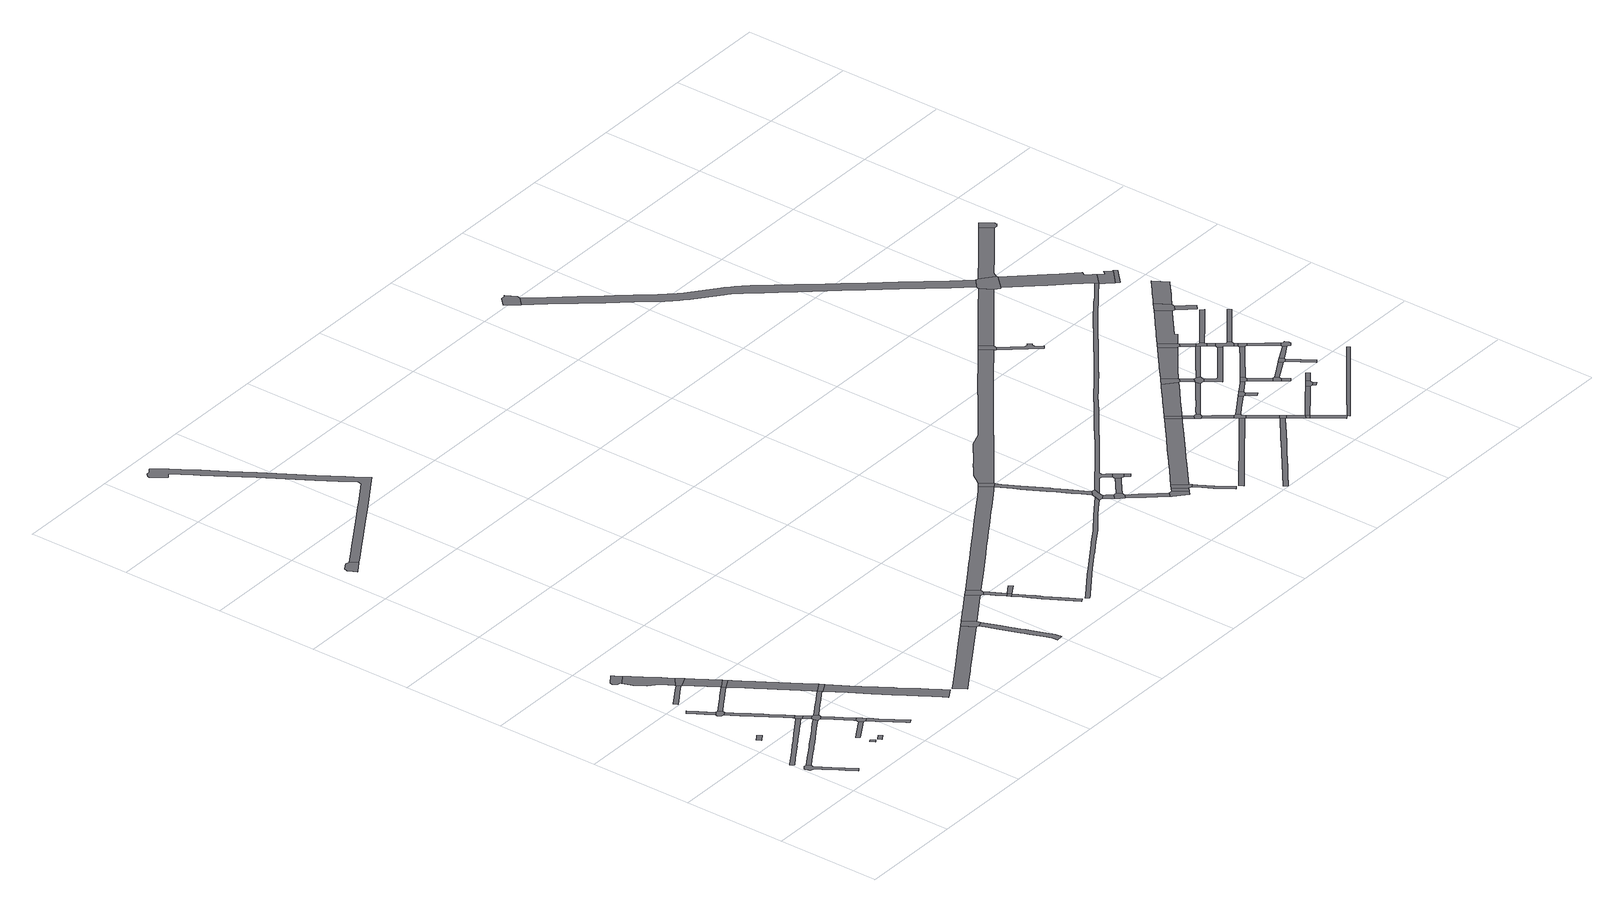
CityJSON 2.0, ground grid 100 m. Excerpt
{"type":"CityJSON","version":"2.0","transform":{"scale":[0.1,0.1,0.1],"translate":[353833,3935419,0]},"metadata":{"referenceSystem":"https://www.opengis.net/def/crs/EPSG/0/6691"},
"CityObjects":{
"road1":{"type":"Road","attributes":{"RoadStructureAttribute.sectionType":"1"},"geometry":[{"type":"MultiSurface","lod":"1","boundaries":[[[0,1,2,3,4,5,6,7,8,9,10,11,12,13,14,15,16,17,18,19,20,21,22,23]]]}]},
"road2":{"type":"Road","attributes":{"RoadStructureAttribute.sectionType":"1"},"geometry":[{"type":"MultiSurface","lod":"1","boundaries":[[[24,25,26,27,28]]]}]},
"road3":{"type":"Road","attributes":{"RoadStructureAttribute.sectionType":"1"},"geometry":[{"type":"MultiSurface","lod":"1","boundaries":[[[29,30,31,32,33,34,35,36,37,38,39,40,41,42,43,44,45,46,47,48,49,50,51,52,53,54,55,56,57,58,59,60,61,62,63,64,65,66,67,68,69,70,71,72]]]}]},
"road4":{"type":"Road","attributes":{"RoadStructureAttribute.sectionType":"1"},"geometry":[{"type":"MultiSurface","lod":"1","boundaries":[[[73,74,75,76,77,78,79,80,81,82,83,84,85,86,87,88,89,90,91,8,7]]]}]},
"road5":{"type":"Road","attributes":{"RoadStructureAttribute.sectionType":"1"},"geometry":[{"type":"MultiSurface","lod":"1","boundaries":[[[92,93,94,95,96,97,98,99,100,101,102]]]}]},
"road6":{"type":"Road","geometry":[{"type":"MultiSurface","lod":"1","boundaries":[[[103,98,97,104,105,106,107,108,109]]]}]},
"road7":{"type":"Road","geometry":[{"type":"MultiSurface","lod":"1","boundaries":[[[110,111,112,113]]]}]},
"road8":{"type":"Road","attributes":{"RoadStructureAttribute.sectionType":"1"},"geometry":[{"type":"MultiSurface","lod":"1","boundaries":[[[114,115,116,117,118,119,120,121,122,123,124,125,126,127,128,129,130,131,132,133,134,135,136,137,107,106]]]}]},
"road9":{"type":"Road","attributes":{"RoadStructureAttribute.sectionType":"1"},"geometry":[{"type":"MultiSurface","lod":"1","boundaries":[[[138,139,140,141]]]}]},
"road10":{"type":"Road","attributes":{"RoadStructureAttribute.sectionType":"1"},"geometry":[{"type":"MultiSurface","lod":"1","boundaries":[[[142,143,144,145,146,147,148,149]]]}]},
"road11":{"type":"Road","attributes":{"RoadStructureAttribute.sectionType":"1"},"geometry":[{"type":"MultiSurface","lod":"1","boundaries":[[[150,151,152,153,154,155,156,157]]]}]},
"road12":{"type":"Road","geometry":[{"type":"MultiSurface","lod":"1","boundaries":[[[158,159,125,124,29,72]]]}]},
"road13":{"type":"Road","geometry":[{"type":"MultiSurface","lod":"1","boundaries":[[[160,161,162,163,164,165,166,167,168,169,170,171]]]}]},
"road14":{"type":"Road","attributes":{"RoadStructureAttribute.sectionType":"1"},"geometry":[{"type":"MultiSurface","lod":"1","boundaries":[[[158,172,173,159]]]}]},
"road15":{"type":"Road","attributes":{"RoadStructureAttribute.sectionType":"1"},"geometry":[{"type":"MultiSurface","lod":"1","boundaries":[[[108,174,175,176,177,178,179,180,181,182,183,184,109]]]}]},
"road16":{"type":"Road","geometry":[{"type":"MultiSurface","lod":"1","boundaries":[[[185,173,172,82,81,186,187,188]]]}]},
"road17":{"type":"Road","attributes":{"RoadStructureAttribute.sectionType":"1"},"geometry":[{"type":"MultiSurface","lod":"1","boundaries":[[[166,189,190,191,192,193,194,195,196,197,198,199,200,201,202,203,204,205,206,207,167]]]}]},
"road18":{"type":"Road","attributes":{"RoadStructureAttribute.sectionType":"1"},"geometry":[{"type":"MultiSurface","lod":"1","boundaries":[[[208,209,210,211,187,186,212,213,214]]]}]},
"road19":{"type":"Road","geometry":[{"type":"MultiSurface","lod":"1","boundaries":[[[215,150,157,216,217,218,219,220,208,214]]]}]},
"road20":{"type":"Road","geometry":[{"type":"MultiSurface","lod":"1","boundaries":[[[196,142,149,221,222,197]]]}]},
"road21":{"type":"Road","attributes":{"RoadStructureAttribute.sectionType":"1"},"geometry":[{"type":"MultiSurface","lod":"1","boundaries":[[[223,224,222,221,225,226,227,179,228]]]}]},
"road22":{"type":"Road","attributes":{"RoadStructureAttribute.sectionType":"1"},"geometry":[{"type":"MultiSurface","lod":"1","boundaries":[[[216,229,230,231,232,233,234,235,236,237,238,217]]]}]},
"road23":{"type":"Road","attributes":{"RoadStructureAttribute.sectionType":"1"},"geometry":[{"type":"MultiSurface","lod":"1","boundaries":[[[239,240,241,185,188,242,243,244]]]}]},
"road24":{"type":"Road","geometry":[{"type":"MultiSurface","lod":"1","boundaries":[[[179,178,245,228]]]}]},
"road25":{"type":"Road","attributes":{"RoadStructureAttribute.sectionType":"1"},"geometry":[{"type":"MultiSurface","lod":"1","boundaries":[[[246,247,248,249,250,251,252,253,254,255,256,245,178,257,258,259,260,261,262,263,264,265,266,239]]]}]},
"road26":{"type":"Road","geometry":[{"type":"MultiSurface","lod":"1","boundaries":[[[267,268,269,246,239,244]]]}]},
"road27":{"type":"Road","attributes":{"RoadStructureAttribute.sectionType":"1"},"geometry":[{"type":"MultiSurface","lod":"1","boundaries":[[[270,271,272,273,274,275,276,277,278,279,280,281,282,283,284,285,286,268,267]]]}]},
"road28":{"type":"Road","geometry":[{"type":"MultiSurface","lod":"1","boundaries":[[[287,288,289,290,291,292,293,294,295,296]]]}]},
"road29":{"type":"Road","attributes":{"RoadStructureAttribute.sectionType":"1"},"geometry":[{"type":"MultiSurface","lod":"1","boundaries":[[[297,298,299,300,301,302,303,304,305,306,307,308,309,310,311,312,313,314,315]]]}]},
"road30":{"type":"Road","attributes":{"RoadStructureAttribute.sectionType":"1"},"geometry":[{"type":"MultiSurface","lod":"1","boundaries":[[[295,316,317,318,319,320,321,322,323,324,325,326,327,328,329,330,331,332,333,334,335,336,337,338,339,340,341,342,343,344,345,346,347,348,349,350,351,352,353,354,355,356,357,358,359,360,361,362,296]]]}]},
"road31":{"type":"Road","geometry":[{"type":"MultiSurface","lod":"1","boundaries":[[[363,364,365,366,297,315]]]}]},
"road32":{"type":"Road","attributes":{"RoadStructureAttribute.sectionType":"1"},"geometry":[{"type":"MultiSurface","lod":"1","boundaries":[[[367,368,369,370,371,372,373,374,375,364,363,376,377,378,379,380,381,382,383]]]}]},
"road33":{"type":"Road","attributes":{"RoadStructureAttribute.sectionType":"1"},"geometry":[{"type":"MultiSurface","lod":"1","boundaries":[[[384,385,386,387,366,365,388,389,390,391]]]}]},
"road34":{"type":"Road","geometry":[{"type":"MultiSurface","lod":"1","boundaries":[[[392,391,390,393,394,395,396]]]}]},
"road35":{"type":"Road","attributes":{"RoadStructureAttribute.sectionType":"1"},"geometry":[{"type":"MultiSurface","lod":"1","boundaries":[[[393,397,398,399,400,401,394]]]}]},
"road36":{"type":"Road","geometry":[{"type":"MultiSurface","lod":"1","boundaries":[[[402,403,400,399]]]}]},
"road37":{"type":"Road","attributes":{"RoadStructureAttribute.sectionType":"1"},"geometry":[{"type":"MultiSurface","lod":"1","boundaries":[[[404,405,406,407,408,409,410,411,412,413,414,415,403,402,416,417,418,419,420,421,422,423,424,425,426,427]]]}]},
"road38":{"type":"Road","geometry":[{"type":"MultiSurface","lod":"1","boundaries":[[[428,429,400,403]]]}]},
"road39":{"type":"Road","attributes":{"RoadStructureAttribute.sectionType":"1"},"geometry":[{"type":"MultiSurface","lod":"1","boundaries":[[[430,431,432,433,434,435,436,437,438,439,440,441,442,443,396,395,444,445,446,447,448,449,450,451,452,453,454,455,456,457,458,459]]]}]},
"road40":{"type":"Road","attributes":{"RoadStructureAttribute.sectionType":"1"},"geometry":[{"type":"MultiSurface","lod":"1","boundaries":[[[460,461,462,463,464,465,466,467,468,469,470,471,472,473,474,475,476,477,478,479,480,481,482,483,484,485,486,487,488]]]}]},
"road41":{"type":"Road","geometry":[{"type":"MultiSurface","lod":"1","boundaries":[[[489,430,459,490,491,492]]]}]},
"road42":{"type":"Road","attributes":{"RoadStructureAttribute.sectionType":"1"},"geometry":[{"type":"MultiSurface","lod":"1","boundaries":[[[493,494,495,496,497,498,499,500,501,502,503,504,505,506,507,508,509,510,511,512,513,514,515,490,459]]]}]},
"road43":{"type":"Road","geometry":[{"type":"MultiSurface","lod":"1","boundaries":[[[516,517,518,519,505,504,460,488]]]}]},
"road44":{"type":"Road","attributes":{"RoadStructureAttribute.sectionType":"1"},"geometry":[{"type":"MultiSurface","lod":"1","boundaries":[[[520,521,522,523,517,516,524,525,526,527,528]]]}]},
"road45":{"type":"Road","geometry":[{"type":"MultiSurface","lod":"1","boundaries":[[[527,529,530,531,532,533,534,528]]]}]},
"road46":{"type":"Road","attributes":{"RoadStructureAttribute.sectionType":"1"},"geometry":[{"type":"MultiSurface","lod":"1","boundaries":[[[535,536,537,538,539,532,531,540,541,542]]]}]},
"road47":{"type":"Road","attributes":{"RoadStructureAttribute.sectionType":"1"},"geometry":[{"type":"MultiSurface","lod":"1","boundaries":[[[543,544,545,546,547,548,534,533]]]}]},
"road48":{"type":"Road","geometry":[{"type":"MultiSurface","lod":"1","boundaries":[[[549,550,551,552,535,542]]]}]},
"road49":{"type":"Road","attributes":{"RoadStructureAttribute.sectionType":"1"},"geometry":[{"type":"MultiSurface","lod":"1","boundaries":[[[552,551,553,554]]]}]},
"road50":{"type":"Road","geometry":[{"type":"MultiSurface","lod":"1","boundaries":[[[545,555,556,557,558,559,560,546]]]}]},
"road51":{"type":"Road","geometry":[{"type":"MultiSurface","lod":"1","boundaries":[[[561,562,554,553,563,564,565]]]}]},
"road52":{"type":"Road","attributes":{"RoadStructureAttribute.sectionType":"1"},"geometry":[{"type":"MultiSurface","lod":"1","boundaries":[[[556,566,567,568,569,557]]]}]},
"road53":{"type":"Road","attributes":{"RoadStructureAttribute.sectionType":"1"},"geometry":[{"type":"MultiSurface","lod":"1","boundaries":[[[564,570,571,572,573,574,575,565]]]}]},
"road54":{"type":"Road","attributes":{"RoadStructureAttribute.sectionType":"1"},"geometry":[{"type":"MultiSurface","lod":"1","boundaries":[[[576,577,578,579,580,581,582,583,584,585,586,587,588,589,590,591,592,593,594,595,596,597,598,599,600,601,602,603,604,605,606,607,608,609,489,492]]]}]},
"road55":{"type":"Road","attributes":{"RoadStructureAttribute.sectionType":"1"},"geometry":[{"type":"MultiSurface","lod":"1","boundaries":[[[610,611,612,613,614,615,616,617,618,619,620,562,561,621,622,623,624,625,626]]]}]},
"road56":{"type":"Road","attributes":{"RoadStructureAttribute.sectionType":"1"},"geometry":[{"type":"MultiSurface","lod":"1","boundaries":[[[627,628,629,630,631,632,633,634,635,636,637,638]]]}]},
"road57":{"type":"Road","geometry":[{"type":"MultiSurface","lod":"1","boundaries":[[[639,640,641,642,643,644,645,646,647,648,649,650,651]]]}]},
"road58":{"type":"Road","attributes":{"RoadStructureAttribute.sectionType":"1"},"geometry":[{"type":"MultiSurface","lod":"1","boundaries":[[[652,653,654,655,656,657,658,659,660,661,662,663,664,665]]]}]},
"road59":{"type":"Road","geometry":[{"type":"MultiSurface","lod":"1","boundaries":[[[666,610,626,667,668]]]}]},
"road60":{"type":"Road","attributes":{"RoadStructureAttribute.sectionType":"1"},"geometry":[{"type":"MultiSurface","lod":"1","boundaries":[[[669,670,671,672,673,667,626]]]}]},
"road61":{"type":"Road","geometry":[{"type":"MultiSurface","lod":"1","boundaries":[[[674,671,670,675,676,677]]]}]},
"road62":{"type":"Road","attributes":{"RoadStructureAttribute.sectionType":"1"},"geometry":[{"type":"MultiSurface","lod":"1","boundaries":[[[678,679,680,681,676,675,682,683,684,685]]]}]},
"road63":{"type":"Road","attributes":{"RoadStructureAttribute.sectionType":"1"},"geometry":[{"type":"MultiSurface","lod":"1","boundaries":[[[518,686,687,688,689,690,691,692,693,694,695,560,559,696,697,698,699,700,701,702,703,704,705,706,707,708,709,710,711,712,713,714,715,716,717,718,719,720,721,722,723,724,725,726,727,728,729,730,731,732,733,734,735,736,737,738,739,740,741,742,743,744,745,746,747,748,749,750,751,752,753,754,755,756,757,758,759,760,761,762,519]]]}]},
"road64":{"type":"Road","geometry":[{"type":"MultiSurface","lod":"1","boundaries":[[[763,764,685,684,765,766,633,632,767,768,769,770]]]}]},
"road65":{"type":"Road","attributes":{"RoadStructureAttribute.sectionType":"1"},"geometry":[{"type":"MultiSurface","lod":"1","boundaries":[[[667,771,772,773,774,775,776,777,778,779,780,781,782,783,668]]]}]},
"road66":{"type":"Road","attributes":{"RoadStructureAttribute.sectionType":"1"},"geometry":[{"type":"MultiSurface","lod":"1","boundaries":[[[767,784,785,786,787,788,768]]]}]},
"road67":{"type":"Road","geometry":[{"type":"MultiSurface","lod":"1","boundaries":[[[789,787,786,660,659,790]]]}]},
"road68":{"type":"Road","attributes":{"RoadStructureAttribute.sectionType":"1"},"geometry":[{"type":"MultiSurface","lod":"1","boundaries":[[[791,792,793,794,795,796,797,798,799,800,674,677]]]}]},
"road69":{"type":"Road","attributes":{"RoadStructureAttribute.sectionType":"1"},"geometry":[{"type":"MultiSurface","lod":"1","boundaries":[[[801,802,803,804,805,806,807,808,809,810,763,770]]]}]},
"road70":{"type":"Road","attributes":{"RoadStructureAttribute.sectionType":"1"},"geometry":[{"type":"MultiSurface","lod":"1","boundaries":[[[811,812,813,814,815,816,817,818,819,820,789,790]]]}]},
"road71":{"type":"Road","geometry":[{"type":"MultiSurface","lod":"1","boundaries":[[[815,821,822,816]]]}]},
"road72":{"type":"Road","geometry":[{"type":"MultiSurface","lod":"1","boundaries":[[[823,593,592,824,825,826]]]}]},
"road73":{"type":"Road","attributes":{"RoadStructureAttribute.sectionType":"1"},"geometry":[{"type":"MultiSurface","lod":"1","boundaries":[[[827,828,829,830,831,822,821,832,833,834,835,836]]]}]},
"road74":{"type":"Road","geometry":[{"type":"MultiSurface","lod":"1","boundaries":[[[776,837,838,839,840,841,842,777]]]}]},
"road75":{"type":"Road","geometry":[{"type":"MultiSurface","lod":"1","boundaries":[[[843,844,845,846,808,807]]]}]},
"road76":{"type":"Road","geometry":[{"type":"MultiSurface","lod":"1","boundaries":[[[847,848,849,850,851,852,853,854,825,824]]]}]},
"road77":{"type":"Road","attributes":{"RoadStructureAttribute.sectionType":"1"},"geometry":[{"type":"MultiSurface","lod":"1","boundaries":[[[855,856,857,858,859,860,861,862,863,864,865,866,867,868,869,870,871,872,873,874,875,876,877,878,879,880,881,882,883,884,885,886,887,888,889,890,891,892,893,894,895,896,897,898,899,900,901,902,903,904,905,906,907,908,909,910,911,912,913,914,915,916,917,918,919,920,921,922,923,924,925,926,927,928,929,930,639,651]]]}]},
"road78":{"type":"Road","attributes":{"RoadStructureAttribute.sectionType":"1"},"geometry":[{"type":"MultiSurface","lod":"1","boundaries":[[[843,931,932,844]]]}]},
"road79":{"type":"Road","attributes":{"RoadStructureAttribute.sectionType":"1"},"geometry":[{"type":"MultiSurface","lod":"1","boundaries":[[[933,934,838,837,935,936,937]]]}]},
"road80":{"type":"Road","geometry":[{"type":"MultiSurface","lod":"1","boundaries":[[[936,938,797,796,939,940,941,942,937]]]}]},
"road81":{"type":"Road","attributes":{"RoadStructureAttribute.sectionType":"1"},"geometry":[{"type":"MultiSurface","lod":"1","boundaries":[[[943,816,822,944,945,946,947,948,949]]]}]},
"road82":{"type":"Road","attributes":{"RoadStructureAttribute.sectionType":"1"},"geometry":[{"type":"MultiSurface","lod":"1","boundaries":[[[950,951,846,845,952,953,954,955]]]}]},
"road83":{"type":"Road","geometry":[{"type":"MultiSurface","lod":"1","boundaries":[[[956,957,958,959,960,961,950,955]]]}]},
"road84":{"type":"Road","attributes":{"RoadStructureAttribute.sectionType":"1"},"geometry":[{"type":"MultiSurface","lod":"1","boundaries":[[[962,963,964,965,966,967,968,840,839,969,970,971,972]]]}]},
"road85":{"type":"Road","attributes":{"RoadStructureAttribute.sectionType":"1"},"geometry":[{"type":"MultiSurface","lod":"1","boundaries":[[[973,974,958,957,975]]]}]},
"road86":{"type":"Road","geometry":[{"type":"MultiSurface","lod":"1","boundaries":[[[976,977,978,979,980,973,975]]]}]},
"road87":{"type":"Road","attributes":{"RoadStructureAttribute.sectionType":"1"},"geometry":[{"type":"MultiSurface","lod":"1","boundaries":[[[981,982,983,984,940,939,985,986,987,988,989]]]}]},
"road88":{"type":"Road","attributes":{"RoadStructureAttribute.sectionType":"1"},"geometry":[{"type":"MultiSurface","lod":"1","boundaries":[[[990,942,941,991,992,993,994,995]]]}]},
"road89":{"type":"Road","attributes":{"RoadStructureAttribute.sectionType":"1"},"geometry":[{"type":"MultiSurface","lod":"1","boundaries":[[[996,997,978,977]]]}]},
"road90":{"type":"Road","geometry":[{"type":"MultiSurface","lod":"1","boundaries":[[[948,998,999,1000,1001,1002,1003,949]]]}]},
"road91":{"type":"Road","attributes":{"RoadStructureAttribute.sectionType":"1"},"geometry":[{"type":"MultiSurface","lod":"1","boundaries":[[[1004,1005,1006,1007,823,826,1008,1009,1010,1011,1012]]]}]},
"road92":{"type":"Road","geometry":[{"type":"MultiSurface","lod":"1","boundaries":[[[1013,1014,999,998]]]}]},
"road93":{"type":"Road","attributes":{"RoadStructureAttribute.sectionType":"1"},"geometry":[{"type":"MultiSurface","lod":"1","boundaries":[[[1001,1015,1016,1002]]]}]},
"road94":{"type":"Road","attributes":{"RoadStructureAttribute.sectionType":"1"},"geometry":[{"type":"MultiSurface","lod":"1","boundaries":[[[1017,1018,1019,1020,980,979]]]}]},
"road95":{"type":"Road","attributes":{"RoadStructureAttribute.sectionType":"1"},"geometry":[{"type":"MultiSurface","lod":"1","boundaries":[[[1021,1022,1023,1024,960,959,1025,1026,1027,1028,1029,1030]]]}]},
"road96":{"type":"Road","geometry":[{"type":"MultiSurface","lod":"1","boundaries":[[[1031,1032,1033,1034,962,972,1035,1036]]]}]},
"road97":{"type":"Road","attributes":{"RoadStructureAttribute.sectionType":"1"},"geometry":[{"type":"MultiSurface","lod":"1","boundaries":[[[1037,1038,1039,1040,827,1041,1042,1043,1044,1045,1046,1047,1048,1049]]]}]},
"road98":{"type":"Road","attributes":{"RoadStructureAttribute.sectionType":"1"},"geometry":[{"type":"MultiSurface","lod":"1","boundaries":[[[1050,1051,1052,1031,1036,1053,1054,995]]]}]},
"road99":{"type":"Road","geometry":[{"type":"MultiSurface","lod":"1","boundaries":[[[1055,1056,1057,1058,1059,1050,995,994,1060,1061]]]}]},
"road100":{"type":"Road","geometry":[{"type":"MultiSurface","lod":"1","boundaries":[[[1018,1062,1063,1064,1065,1066,1019]]]}]},
"road101":{"type":"Road","attributes":{"RoadStructureAttribute.sectionType":"1"},"geometry":[{"type":"MultiSurface","lod":"1","boundaries":[[[1067,1068,1055,1061,1069,1070]]]}]},
"road102":{"type":"Road","attributes":{"RoadStructureAttribute.sectionType":"1"},"geometry":[{"type":"MultiSurface","lod":"1","boundaries":[[[1071,1072,1073,1063,1062]]]}]},
"road103":{"type":"Road","geometry":[{"type":"MultiSurface","lod":"1","boundaries":[[[1074,1075,1076,1077,1078,1079,1080,1081,1082,1067,1070,989,988,1083,1084,1085,1086]]]}]},
"road104":{"type":"Road","attributes":{"RoadStructureAttribute.sectionType":"1"},"geometry":[{"type":"MultiSurface","lod":"1","boundaries":[[[1087,1088,1074,1086]]]}]},
"road105":{"type":"Road","geometry":[{"type":"MultiSurface","lod":"1","boundaries":[[[1089,1090,1091,1088,1087,1030,1029,1092,1093,1094,1095]]]}]},
"road106":{"type":"Road","attributes":{"RoadStructureAttribute.sectionType":"1"},"geometry":[{"type":"MultiSurface","lod":"1","boundaries":[[[1096,1065,1064,1097,1098]]]}]},
"road107":{"type":"Road","attributes":{"RoadStructureAttribute.sectionType":"1"},"geometry":[{"type":"MultiSurface","lod":"1","boundaries":[[[1032,1099,1100,1101,1102,1103,1104,1105,1106,1107,1108,1109,1110,1033]]]}]},
"road108":{"type":"Road","attributes":{"RoadStructureAttribute.sectionType":"1"},"geometry":[{"type":"MultiSurface","lod":"1","boundaries":[[[1111,1112,1113,1095,1094,1114,1115,1116]]]}]},
"road109":{"type":"Road","geometry":[{"type":"MultiSurface","lod":"1","boundaries":[[[1117,1118,1119,1120,1121,1122,1123,1124,1111,1116,1125,1126,1096,1098]]]}]},
"road110":{"type":"Road","geometry":[{"type":"MultiSurface","lod":"1","boundaries":[[[1011,1127,1128,1129,1130,1131,1132,891,890,1012]]]}]},
"road111":{"type":"Road","attributes":{"RoadStructureAttribute.sectionType":"1"},"geometry":[{"type":"MultiSurface","lod":"1","boundaries":[[[1133,1134,1135,1136,1137,1057,1056]]]}]},
"road112":{"type":"Road","attributes":{"RoadStructureAttribute.sectionType":"1"},"geometry":[{"type":"MultiSurface","lod":"1","boundaries":[[[1075,1138,1139,1140,1141,1142,1143,1144,1145,1076]]]}]},
"road113":{"type":"Road","geometry":[{"type":"MultiSurface","lod":"1","boundaries":[[[1146,1147,1106,1105,1148,1149,1150,1151]]]}]},
"road114":{"type":"Road","attributes":{"RoadStructureAttribute.sectionType":"1"},"geometry":[{"type":"MultiSurface","lod":"1","boundaries":[[[1152,1153,1154,1155,1156,1157,1158,1129,1128,1159,1160,1161,1162,728,727,1163]]]}]},
"road115":{"type":"Road","attributes":{"RoadStructureAttribute.sectionType":"1"},"geometry":[{"type":"MultiSurface","lod":"1","boundaries":[[[1164,1165,1166,1167,1168,1150,1149,1169,1170,1171]]]}]},
"road116":{"type":"Road","attributes":{"RoadStructureAttribute.sectionType":"1"},"geometry":[{"type":"MultiSurface","lod":"1","boundaries":[[[1172,1173,1174,1175,1176,1177,1146,1151,1178,1179,1180,1181,1182,1183,1184,1185]]]}]},
"road117":{"type":"Road","attributes":{"RoadStructureAttribute.sectionType":"1"},"geometry":[{"type":"MultiSurface","lod":"1","boundaries":[[[1186,1187,1188,1189,1190,1191,1132,1131,1192,1193,1194,1195,1196,1197,1198,1199]]]}]},
"road118":{"type":"Road","geometry":[{"type":"MultiSurface","lod":"1","boundaries":[[[1200,1201,1202,1163,727,1203,1204,1205,1206]]]}]},
"road119":{"type":"Road","geometry":[{"type":"MultiSurface","lod":"1","boundaries":[[[1207,1206,1205,1208,1209]]]}]},
"road120":{"type":"Road","geometry":[{"type":"MultiSurface","lod":"1","boundaries":[[[1210,1211,1212,1213,1214,1215,1186,1199]]]}]}
},
"vertices":[
[250,277,0],[224,315,0],[186,373,0],[166,403,0],[140,443,0],[102,501,0],[104,501,0],[110,531,0],[84,562,0],[83,561,0],[60,566,0],[29,543,0],[30,542,0],[29,533,0],[27,525,0],[40,486,0],[70,480,0],[71,481,0],[114,416,0],[122,403,0],[194,295,0],[224,249,0],[285,157,0],[316,178,0],
[233,1147,0],[208,1185,0],[180,1166,0],[145,1142,0],[169,1104,0],
[614,1080,0],[564,1047,0],[506,1009,0],[501,1005,0],[420,952,0],[415,949,0],[334,895,0],[327,891,0],[322,887,0],[271,854,0],[270,853,0],[266,851,0],[256,844,0],[251,841,0],[190,801,0],[183,796,0],[178,793,0],[98,740,0],[93,737,0],[19,688,0],[15,685,0],[4,678,0],[29,647,0],[31,648,0],[36,652,0],[107,698,0],[112,701,0],[193,755,0],[198,758,0],[206,763,0],[273,807,0],[278,811,0],[310,832,0],[333,847,0],[359,864,0],[364,867,0],[442,918,0],[447,922,0],[476,941,0],[500,957,0],[523,972,0],[528,975,0],[582,1011,0],[636,1046,0],
[123,540,0],[265,631,0],[266,632,0],[331,674,0],[363,695,0],[410,725,0],[482,772,0],[601,850,0],[711,920,0],[695,958,0],[636,920,0],[579,883,0],[553,866,0],[430,786,0],[363,743,0],[332,722,0],[248,668,0],[245,666,0],[223,652,0],
[116,1871,0],[121,1862,0],[164,1797,0],[169,1790,0],[201,1740,0],[252,1661,0],[285,1684,0],[205,1808,0],[198,1819,0],[177,1851,0],[149,1893,0],
[287,1683,0],[248,1641,0],[270,1607,0],[290,1603,0],[325,1621,0],[327,1644,0],[304,1677,0],
[736,380,0],[711,364,0],[737,322,0],[762,339,0],
[300,1588,0],[323,1551,0],[324,1551,0],[341,1524,0],[366,1487,0],[379,1467,0],[435,1380,0],[570,1174,0],[576,1165,0],[614,1107,0],[618,1100,0],[652,1122,0],[641,1139,0],[609,1188,0],[605,1194,0],[531,1306,0],[506,1345,0],[469,1401,0],[448,1434,0],[414,1486,0],[407,1497,0],[365,1561,0],[342,1596,0],[333,1609,0],
[856,336,0],[834,369,0],[782,335,0],[803,302,0],
[412,2206,0],[349,2165,0],[257,2105,0],[170,2048,0],[192,2014,0],[280,2072,0],[348,2116,0],[434,2173,0],
[900,630,0],[869,611,0],[691,499,0],[711,467,0],[712,467,0],[713,468,0],[883,572,0],[923,599,0],
[656,1042,0],[690,1064,0],
[110,2680,0],[104,2650,0],[128,2613,0],[129,2613,0],[153,2608,0],[158,2607,0],[164,2597,0],[255,2659,0],[247,2671,0],[243,2677,0],[217,2718,0],[202,2740,0],
[698,978,0],[732,1000,0],
[343,1655,0],[413,1701,0],[500,1758,0],[502,1759,0],[652,1857,0],[631,1891,0],[513,1815,0],[479,1792,0],[477,1791,0],[396,1738,0],[343,1703,0],
[752,995,0],[740,914,0],[773,936,0],[780,965,0],
[188,2516,0],[195,2495,0],[208,2477,0],[261,2398,0],[341,2331,0],[344,2327,0],[351,2316,0],[416,2217,0],[501,2288,0],[466,2342,0],[438,2385,0],[421,2410,0],[382,2470,0],[353,2514,0],[335,2542,0],[328,2552,0],[296,2599,0],[281,2620,0],[259,2653,0],
[938,683,0],[931,695,0],[914,720,0],[837,839,0],[803,817,0],[898,672,0],[905,661,0],
[905,658,0],[951,591,0],[985,612,0],[967,640,0],[965,642,0],[961,649,0],
[445,2172,0],[547,2218,0],
[658,2049,0],[639,2077,0],[566,1989,0],[583,1963,0],[630,1893,0],[722,1951,0],
[985,539,0],[997,520,0],[1079,396,0],[1139,303,0],[1157,275,0],[1191,297,0],[1158,348,0],[1115,413,0],[1040,528,0],[1018,561,0],
[1075,1205,0],[918,1103,0],[894,1088,0],[917,1055,0],[940,1069,0],[1091,1168,0],
[748,1912,0],
[1170,1260,0],[1159,1277,0],[1094,1378,0],[1038,1465,0],[1028,1479,0],[1024,1485,0],[985,1546,0],[972,1566,0],[876,1714,0],[858,1742,0],[768,1882,0],[690,1799,0],[741,1720,0],[784,1654,0],[845,1559,0],[866,1526,0],[892,1486,0],[896,1480,0],[1001,1318,0],[1052,1240,0],[1067,1217,0],
[1100,1165,0],[1196,1218,0],[1189,1231,0],
[1215,982,0],[1321,812,0],[1414,664,0],[1429,640,0],[1536,471,0],[1548,453,0],[1644,302,0],[1674,256,0],[1776,322,0],[1737,381,0],[1673,479,0],[1636,535,0],[1526,702,0],[1512,723,0],[1437,834,0],[1362,954,0],[1308,1039,0],
[240,5604,0],[172,5560,0],[165,5527,0],[163,5519,0],[201,5447,0],[208,5452,0],[270,5491,0],[310,5517,0],[330,5530,0],[282,5595,0],
[2636,866,0],[2444,740,0],[2298,644,0],[2274,629,0],[2070,494,0],[1972,429,0],[1874,365,0],[1840,342,0],[1805,319,0],[1876,211,0],[1941,253,0],[1990,286,0],[2108,363,0],[2141,385,0],[2320,503,0],[2368,534,0],[2515,631,0],[2558,659,0],[2698,751,0],
[389,5568,0],[527,5657,0],[535,5662,0],[651,5736,0],[745,5797,0],[955,5932,0],[1031,5981,0],[1167,6069,0],[1369,6199,0],[1370,6199,0],[1461,6258,0],[1416,6328,0],[1337,6450,0],[1202,6660,0],[1066,6870,0],[931,7080,0],[796,7290,0],[672,7483,0],[661,7500,0],[638,7536,0],[526,7710,0],[422,7838,0],[416,7834,0],[378,7806,0],[348,7808,0],[317,7778,0],[314,7759,0],[414,7633,0],[459,7665,0],[576,7484,0],[595,7455,0],[608,7434,0],[730,7245,0],[866,7035,0],[1001,6825,0],[1136,6615,0],[1245,6446,0],[1271,6405,0],[1333,6307,0],[1325,6266,0],[1183,6174,0],[1123,6135,0],[971,6038,0],[913,6000,0],[702,5865,0],[492,5730,0],[390,5665,0],
[2727,742,0],[2783,763,0],[2770,798,0],[2698,907,0],
[3020,83,0],[3013,148,0],[2984,225,0],[2938,348,0],[2921,392,0],[2913,414,0],[2887,483,0],[2868,536,0],[2842,604,0],[2748,685,0],[2782,592,0],[2856,395,0],[2869,360,0],[2884,321,0],[2927,205,0],[2953,134,0],[2960,76,0],
[2937,1064,0],[2877,1025,0],[2873,1022,0],[2846,1005,0],[2922,898,0],[3087,1007,0],[3116,1026,0],[3045,1135,0],
[3076,1156,0],[3146,1019,0],[3179,1042,0],[3185,1072,0],[3113,1180,0],
[3156,1002,0],[3199,926,0],[3246,844,0],[3281,864,0],[3204,998,0],
[3265,809,0],[3300,829,0],
[3598,304,0],[3541,404,0],[3507,463,0],[3429,599,0],[3420,615,0],[3416,623,0],[3410,634,0],[3404,645,0],[3400,653,0],[3394,664,0],[3388,674,0],[3384,682,0],[3282,779,0],[3314,724,0],[3350,660,0],[3353,654,0],[3359,644,0],[3364,635,0],[3374,615,0],[3380,604,0],[3385,594,0],[3393,580,0],[3395,577,0],[3562,284,0],
[3404,896,0],[3383,930,0],
[4469,2082,0],[4435,2056,0],[4347,1997,0],[4345,1996,0],[4306,1970,0],[4216,1910,0],[4024,1783,0],[3965,1744,0],[3846,1665,0],[3752,1602,0],[3601,1503,0],[3520,1449,0],[3455,1406,0],[3379,1356,0],[3457,1251,0],[3673,1394,0],[3752,1446,0],[3806,1482,0],[3829,1498,0],[3834,1501,0],[3956,1582,0],[4040,1638,0],[4090,1671,0],[4219,1756,0],[4289,1803,0],[4343,1838,0],[4345,1839,0],[4397,1874,0],[4511,1949,0],[4549,1978,0],
[4948,1202,0],[4788,1090,0],[4707,1033,0],[4520,893,0],[4359,791,0],[4333,773,0],[4331,772,0],[4221,698,0],[4011,559,0],[3929,503,0],[3839,441,0],[3666,322,0],[3629,298,0],[3650,266,0],[3684,288,0],[3800,368,0],[3800,370,0],[3859,411,0],[3960,479,0],[4033,530,0],[4238,665,0],[4242,667,0],[4330,727,0],[4332,729,0],[4379,761,0],[4540,862,0],[4728,1003,0],[4826,1072,0],[4924,1140,0],
[4514,2117,0],[4597,2004,0],[4593,2012,0],[4594,2013,0],
[4604,1879,0],[4629,1834,0],[4661,1777,0],[4683,1736,0],[4686,1731,0],[4769,1579,0],[4780,1559,0],[4811,1504,0],[4851,1433,0],[4872,1394,0],[4915,1317,0],[4958,1241,0],[5000,1278,0],[4967,1338,0],[4921,1421,0],[4914,1433,0],[4901,1456,0],[4838,1570,0],[4828,1587,0],[4733,1758,0],[4730,1763,0],[4729,1765,0],[4624,1955,0],
[4964,1135,0],[5009,1166,0],[5013,1206,0],[5035,1270,0],
[5065,1097,0],[5058,1107,0],[5051,1114,0],[5027,1144,0],[4982,1113,0],[5007,1082,0],[5015,1072,0],[5026,1059,0],[5068,1094,0],
[5054,1024,0],[5058,1019,0],[5087,987,0],[5128,1023,0],[5131,1054,0],[5098,1092,0],
[5378,739,0],[5311,816,0],[5248,888,0],[5235,903,0],[5207,935,0],[5191,870,0],[5207,852,0],[5338,704,0],
[5194,1105,0],[5291,1183,0],[5319,1205,0],[5287,1244,0],[5219,1189,0],[5197,1172,0],
[5351,688,0],[5467,589,0],[5505,622,0],[5408,737,0],
[5542,653,0],[5445,768,0],
[5319,1206,0],[5349,1203,0],[5384,1231,0],[5329,1298,0],[5326,1302,0],[5290,1273,0],
[5589,694,0],[5492,808,0],[5545,653,0],[5574,648,0],[5605,667,0],
[5371,1176,0],[5388,1155,0],[5409,1172,0],[5423,1183,0],
[5595,612,0],[5667,486,0],[5774,327,0],[5805,348,0],[5700,504,0],[5627,630,0],
[4652,2057,0],[4706,2099,0],[4715,2106,0],[4911,2257,0],[5087,2393,0],[5311,2565,0],[5320,2572,0],[5426,2653,0],[5603,2790,0],[5743,2898,0],[5766,2916,0],[5806,2947,0],[5887,3008,0],[6034,3119,0],[6179,3229,0],[6247,3281,0],[6270,3298,0],[6191,3402,0],[6168,3385,0],[5957,3224,0],[5829,3127,0],[5728,3050,0],[5524,2893,0],[5370,2775,0],[5297,2719,0],[5233,2670,0],[5117,2581,0],[4986,2530,0],[4760,2356,0],[4724,2329,0],[4661,2280,0],[4615,2244,0],[4594,2228,0],[4528,2135,0],
[6284,1482,0],[6208,1417,0],[6096,1322,0],[6025,1262,0],[5930,1181,0],[5917,1170,0],[5775,1050,0],[5737,1017,0],[5723,1005,0],[5583,886,0],[5561,868,0],[5829,898,0],[5915,971,0],[6009,1051,0],[6190,1205,0],[6346,1338,0],[6381,1368,0],
[5857,305,0],[6203,568,0],[6278,625,0],[6323,659,0],[6573,849,0],[6703,948,0],[6676,983,0],[6632,950,0],[6253,662,0],[6022,487,0],[5989,462,0],[5833,344,0],
[4483,6992,0],[4487,7022,0],[4435,7119,0],[4416,7106,0],[4408,7107,0],[4406,7107,0],[4386,7110,0],[4308,7032,0],[4334,6999,0],[4357,6971,0],[4379,6945,0],[4403,6916,0],[4405,6914,0],
[6083,5,0],[6223,118,0],[6313,190,0],[6495,336,0],[6600,420,0],[6740,533,0],[6815,593,0],[6917,675,0],[6889,710,0],[6657,524,0],[6565,449,0],[6502,399,0],[6467,371,0],[6054,39,0],
[6302,1497,0],[6412,1394,0],[6314,1508,0],
[6396,1350,0],[6446,1290,0],[6476,1317,0],[6470,1324,0],[6440,1360,0],
[6504,1314,0],[6485,1242,0],[6519,1263,0],[6525,1283,0],
[6629,1126,0],[6612,1147,0],[6578,1190,0],[6574,1195,0],[6578,1126,0],[6596,1103,0],[6656,1026,0],[6688,1050,0],
[5031,1222,0],[5112,1282,0],[5115,1285,0],[5159,1318,0],[5188,1340,0],[5200,1349,0],[5233,1345,0],[5250,1324,0],[5259,1313,0],[5290,1274,0],[5292,1344,0],[5270,1371,0],[5274,1404,0],[5305,1428,0],[5337,1453,0],[5383,1489,0],[5422,1518,0],[5581,1640,0],[5643,1687,0],[5850,1854,0],[5908,1899,0],[6047,2005,0],[6060,2015,0],[6135,2076,0],[6243,2162,0],[6261,2175,0],[6401,2278,0],[6491,2344,0],[6574,2410,0],[6693,2502,0],[6722,2525,0],[6876,2645,0],[6927,2685,0],[6959,2710,0],[6984,2730,0],[7153,2863,0],[7187,2889,0],[7221,2914,0],[7308,2978,0],[7416,3057,0],[7506,3124,0],[7648,3229,0],[7626,3257,0],[7438,3109,0],[7432,3114,0],[7420,3105,0],[7395,3087,0],[7388,3082,0],[7337,3044,0],[7200,2944,0],[7131,2892,0],[6990,2781,0],[6962,2759,0],[6861,2680,0],[6670,2531,0],[6664,2525,0],[6565,2449,0],[6552,2439,0],[6469,2373,0],[6393,2317,0],[6379,2307,0],[6221,2191,0],[6056,2059,0],[6037,2044,0],[5979,1999,0],[5828,1883,0],[5620,1715,0],[5615,1712,0],[5524,1643,0],[5439,1578,0],[5399,1547,0],[5346,1507,0],[5294,1467,0],[5243,1429,0],[5232,1421,0],[5141,1352,0],[5123,1337,0],
[6710,1047,0],[6690,1050,0],[6667,1011,0],[6678,997,0],[6716,947,0],[6749,972,0],[6732,993,0],[6733,1013,0],
[6436,1415,0],[6545,1507,0],[6591,1547,0],[6707,1645,0],[6772,1700,0],[6821,1742,0],[6705,1840,0],[6678,1817,0],[6623,1771,0],[6617,1766,0],[6527,1689,0],[6495,1662,0],[6396,1577,0],
[6799,839,0],[6879,736,0],[6890,722,0],[6922,746,0],[6832,864,0],
[6959,698,0],[6927,674,0],
[6605,1345,0],[6691,1412,0],[6746,1454,0],[6803,1498,0],[6905,1577,0],[6918,1586,0],[6904,1623,0],[6731,1489,0],[6632,1412,0],[6562,1359,0],
[6739,1017,0],[6806,1062,0],[6813,1066,0],[6892,1118,0],[6897,1121,0],[6936,1147,0],[6974,1172,0],[6953,1206,0],[6909,1177,0],[6806,1109,0],
[6945,651,0],[6946,652,0],[7015,562,0],[7016,561,0],[7029,544,0],[7055,570,0],[7046,582,0],[6976,673,0],[6976,675,0],[6969,685,0],
[7050,516,0],[7079,538,0],
[6240,3439,0],[6285,3280,0],[6316,3306,0],[6319,3336,0],
[7269,287,0],[7232,336,0],[7167,421,0],[7158,432,0],[7152,441,0],[7121,422,0],[7124,417,0],[7129,410,0],[7203,314,0],[7234,265,0],
[6836,1741,0],[6864,1769,0],[6865,1780,0],[6768,1894,0],[6739,1869,0],[6717,1851,0],
[6995,1169,0],[7030,1191,0],[7033,1212,0],[7011,1244,0],
[6551,2970,0],[6581,2996,0],[6531,3055,0],[6533,3085,0],[6548,3098,0],[6519,3129,0],[6506,3117,0],[6476,3119,0],
[4543,6751,0],[4549,6743,0],[4716,6543,0],[4812,6429,0],[4856,6377,0],[4864,6367,0],[5020,6182,0],[5157,6019,0],[5188,5982,0],[5213,5955,0],[5234,5933,0],[5258,5909,0],[5277,5891,0],[5300,5871,0],[5322,5850,0],[5345,5830,0],[5370,5810,0],[5576,5643,0],[5595,5628,0],[5618,5608,0],[5620,5605,0],[5692,5532,0],[5806,5394,0],[5963,5211,0],[5991,5178,0],[6237,4897,0],[6369,4740,0],[6385,4721,0],[6461,4631,0],[6553,4521,0],[6644,4412,0],[6693,4353,0],[6835,4185,0],[6904,4103,0],[6968,4026,0],[6971,4022,0],[7057,4091,0],[6918,4258,0],[6789,4411,0],[6777,4425,0],[6636,4592,0],[6468,4793,0],[6324,4965,0],[6237,5068,0],[6087,5248,0],[6069,5269,0],[5961,5398,0],[5859,5519,0],[5844,5537,0],[5828,5555,0],[5811,5573,0],[5794,5591,0],[5778,5608,0],[5758,5629,0],[5747,5638,0],[5734,5651,0],[5712,5671,0],[5689,5691,0],[5667,5711,0],[5644,5730,0],[5441,5894,0],[5417,5914,0],[5394,5933,0],[5371,5954,0],[5354,5970,0],[5335,5988,0],[5315,6008,0],[5294,6030,0],[5269,6057,0],[5239,6091,0],[5105,6251,0],[5005,6370,0],[4951,6435,0],[4946,6440,0],[4801,6613,0],[4634,6812,0],
[7056,1085,0],[7092,1107,0],
[6904,1715,0],[6899,1722,0],[6874,1691,0],[6911,1642,0],[6938,1669,0],
[6907,1626,0],[6960,1581,0],[6992,1604,0],[6999,1649,0],[6962,1664,0],
[7296,752,0],[7127,574,0],[7267,680,0],[7323,723,0],[7439,810,0],[7448,817,0],[7424,849,0],
[7142,1330,0],[7078,1288,0],[7042,1217,0],[7155,1292,0],[7160,1296,0],[7164,1298,0],
[7185,1298,0],[7188,1294,0],[7221,1319,0],[7222,1340,0],[7198,1372,0],[7154,1338,0],
[7143,2213,0],[7132,2204,0],[7046,2131,0],[7004,2095,0],[6923,2026,0],[6858,1971,0],[6828,1945,0],[6971,1869,0],[7045,1925,0],[7081,1951,0],[7254,2083,0],
[7355,1144,0],[7238,1297,0],[7323,1119,0],
[7352,1082,0],[7365,1064,0],[7398,1088,0],[7400,1110,0],[7379,1144,0],
[7279,1675,0],[7079,1521,0],[7049,1525,0],[7047,1528,0],[7020,1498,0],[7053,1451,0],[7307,1646,0],[7486,1783,0],[7462,1815,0],
[7156,1814,0],[7012,1658,0],[7178,1787,0],[7367,1932,0],[7380,1942,0],[7360,1971,0],
[7412,1000,0],[7447,1025,0],
[7477,817,0],[7510,840,0],[7509,841,0],[7514,867,0],[7490,899,0],[7441,862,0],
[6890,3933,0],[6770,3842,0],[6571,3691,0],[6383,3548,0],[6461,3443,0],[6649,3586,0],[6845,3736,0],[7033,3879,0],[6968,3992,0],
[7497,788,0],[7530,811,0],
[7616,944,0],[7592,976,0],
[7454,1141,0],[7607,1228,0],[7586,1264,0],[7456,1188,0],
[7435,1555,0],[7402,1529,0],[7386,1517,0],[7241,1405,0],[7305,1404,0],[7400,1478,0],[7426,1498,0],[7475,1536,0],[7603,1635,0],[7578,1667,0],
[7303,2103,0],[7306,2124,0],[7194,2256,0],[7170,2236,0],[7272,2079,0],[7272,2078,0],
[7816,708,0],[7573,521,0],[7550,503,0],[7536,492,0],[7282,263,0],[7554,471,0],[7567,481,0],[7599,506,0],[7833,686,0],[7846,696,0],[7867,709,0],[8149,925,0],[8130,950,0],
[7391,1997,0],[7351,2047,0],[7344,2054,0],[7307,2036,0],[7312,2030,0],
[7449,1925,0],[7449,1948,0],[7422,1977,0],[7404,1982,0],[7403,1984,0],[7384,1942,0],[7419,1901,0],
[7627,1224,0],[7662,1242,0],[7667,1262,0],[7646,1298,0],[7593,1268,0],
[7495,1870,0],[7481,1886,0],[7448,1866,0],[7465,1845,0],
[7784,1003,0],[7816,1028,0],[7737,1139,0],
[7594,1746,0],[7600,1771,0],[7576,1803,0],[7571,1798,0],[7550,1800,0],[7540,1813,0],[7529,1826,0],[7498,1863,0],[7500,1864,0],[7487,1784,0],[7513,1780,0],[7516,1780,0],[7563,1721,0],
[7583,1696,0],[7614,1720,0],
[7644,1682,0],[7634,1694,0],[7626,1704,0],[7613,1643,0],[7621,1640,0],[7634,1635,0],[7663,1658,0],
[7807,1387,0],[7721,1293,0],[7826,1355,0],
[7418,2210,0],[7411,2219,0],[7400,2234,0],[7532,2347,0],[7582,2389,0],[7663,2455,0],[7681,2470,0],[7593,2596,0],[7536,2547,0],[7369,2406,0],[7356,2394,0],[7303,2349,0],
[7841,1432,0],[7767,1526,0],[7758,1537,0],[7720,1526,0],[7730,1512,0],[7811,1408,0],
[7834,1359,0],[7852,1357,0],[7862,1344,0],[7893,1368,0],[7895,1379,0],[7897,1388,0],[7877,1423,0],[7857,1411,0],[7811,1407,0],[7809,1398,0],
[7080,3842,0],[7096,3851,0],[7208,3974,0],[7209,3985,0],[7210,3991,0],[7087,4085,0],
[7661,2109,0],[7814,2226,0],[7867,2266,0],[7840,2297,0],[7637,2141,0],
[7666,1821,0],[7843,1956,0],[7921,2016,0],[8012,2086,0],[7988,2118,0],[7947,2087,0],[7806,1979,0],[7681,1883,0],
[7683,2672,0],[7679,2669,0],[7706,2467,0],[7711,2467,0],[7758,2505,0],[7761,2535,0],
[7749,3338,0],[7732,3356,0],[7680,3411,0],[7703,3448,0],[7571,3588,0],[7503,3661,0],[7386,3786,0],[7289,3638,0],[7364,3558,0],[7505,3407,0],[7632,3262,0],[7755,3331,0],
[7880,2361,0],[7836,2412,0],[7823,2427,0],[7809,2442,0],[7773,2487,0],[7776,2390,0],[7784,2381,0],[7836,2319,0],
[7932,2884,0],[7912,2867,0],[7749,2729,0],[7732,2714,0],[7708,2694,0],[7697,2685,0],[7841,2600,0],[7842,2602,0],[7854,2611,0],[7865,2620,0],[7886,2638,0],[8016,2750,0],[8035,2766,0],[7951,2900,0],
[7732,4574,0],[7654,4515,0],[7543,4431,0],[7505,4402,0],[7348,4283,0],[7108,4101,0],[7240,4036,0],[7429,4180,0],[7578,4293,0],[7620,4325,0],[7688,4377,0],[7718,4400,0],[7733,4411,0],[7811,4470,0],
[7881,3259,0],[7828,3316,0],[7804,3279,0],[7659,3216,0],[7684,3188,0],[7743,3124,0],[7885,3256,0],
[7886,3257,0],[7771,3095,0],[7912,3226,0],
[7841,4467,0],[7873,4491,0],[7870,4494,0],[7875,4514,0],[7793,4621,0],[7762,4597,0]
]}
